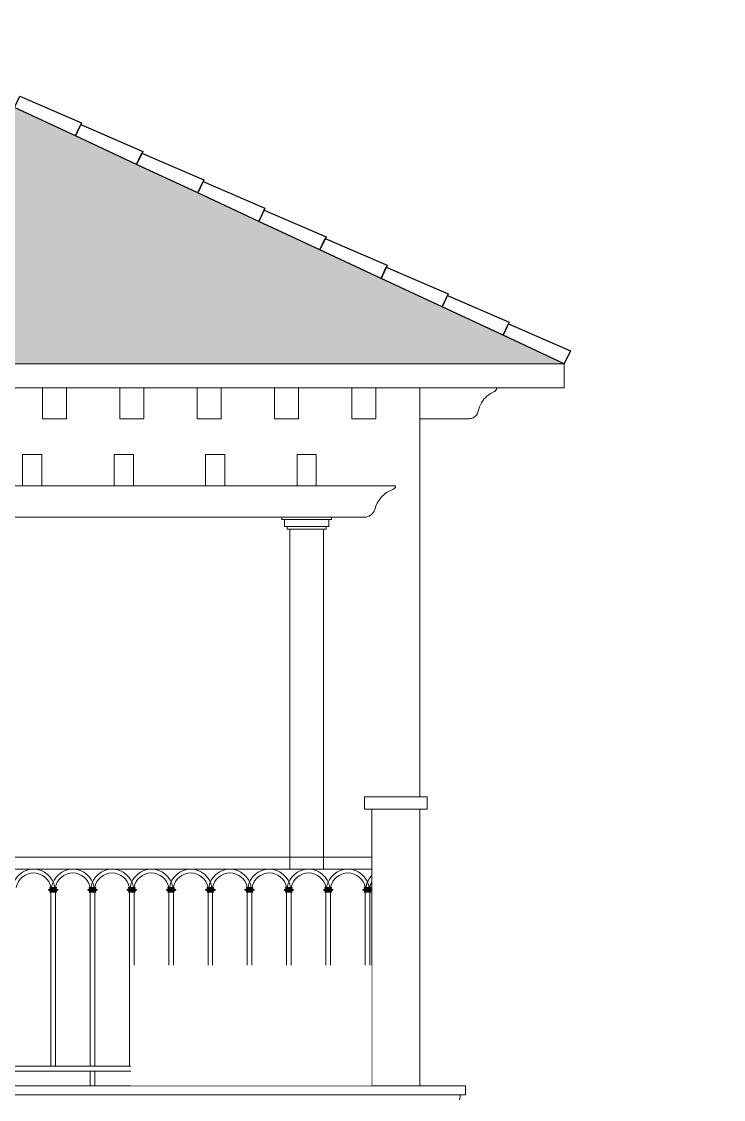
# Model space of a CAD drawing. Header units: millimetres. Extents: x 33748 to 451939, y -263262 to 62681.
# Drawn here: x 292561 to 295476, y -16704 to -12225 of the extents above; entities that cross this region are included whole.
import ezdxf
from ezdxf.xclip import XClip

# ---------------------------------------------------------------- set-up
doc = ezdxf.new("R2010")
doc.units = ezdxf.units.MM
for name, color, linetype, lineweight in [('-FURNITURE', 46, 'Continuous', 9), ('-HATCH', 8, 'Continuous', 5), ('-LINE1', 7, 'Continuous', 18)]:
    doc.layers.add(name, color=color, linetype=linetype, lineweight=lineweight)
doc.layers.add('-HATCH CONCRETE', color=54, linetype='Continuous')
doc.layers.add('13. NET HATCH', color=252, linetype='Continuous')

# ---------------------------------------------------------------- blocks, each defined once
blk = doc.blocks.new('lancan')
for p, q in [((-1.1, 988.8), (6547.2, 988.8)), ((-1.1, 938.8), (6547.2, 938.8)), ((3752, 859), (3743.7, 854)), ((3743.7, 854), (3743.7, 852)), ((3753.6, 854), (3743.7, 854)), ((3743.7, 852), (3752, 846.9)), ((3753.6, 852), (3743.7, 852)), ((3749.6, 863), (3749.6, 861)), ((3749.6, 863), (3753.6, 863)), ((3749.6, 861), (3752, 861)), ((3752, 861), (3752, 859)), ((3752, 861), (3753.6, 861)), ((3752, 859), (3774.4, 859)), ((3753.6, 863), (3772.8, 863)), ((3772.8, 861), (3753.6, 861)), ((3753.6, 852), (3753.6, 854)), ((3753.6, 854), (3772.8, 854)), ((3753.6, 852), (3772.8, 852)), ((3772.8, 863), (3776.8, 863)), ((3772.8, 861), (3774.4, 861)), ((3772.8, 854), (3772.8, 852)), ((3772.8, 854), (3782.6, 854)), ((3772.8, 852), (3782.6, 852)), ((3774.4, 859), (3774.4, 861)), ((3774.4, 861), (3776.8, 861)), ((3782.6, 854), (3774.4, 859)), ((3774.4, 846.9), (3782.6, 852)), ((3776.8, 861), (3776.8, 863)), ((3782.6, 852), (3782.6, 854)), ((3915.2, 859), (3906.9, 854)), ((3906.9, 854), (3906.9, 852)), ((3916.8, 854), (3906.9, 854)), ((3906.9, 852), (3915.2, 846.9)), ((3916.8, 852), (3906.9, 852)), ((3912.8, 863), (3912.8, 861)), ((3912.8, 863), (3916.8, 863)), ((3912.8, 861), (3915.2, 861)), ((3915.2, 861), (3915.2, 859)), ((3915.2, 861), (3916.8, 861)), ((3915.2, 859), (3937.6, 859)), ((3916.8, 863), (3936, 863)), ((3936, 861), (3916.8, 861)), ((3916.8, 852), (3916.8, 854)), ((3916.8, 854), (3936, 854)), ((3916.8, 852), (3936, 852)), ((3936, 863), (3940, 863)), ((3936, 861), (3937.6, 861)), ((3936, 854), (3936, 852)), ((3936, 854), (3945.8, 854)), ((3936, 852), (3945.8, 852)), ((3937.6, 859), (3937.6, 861)), ((3937.6, 861), (3940, 861)), ((3945.8, 854), (3937.6, 859)), ((3937.6, 846.9), (3945.8, 852)), ((3940, 861), (3940, 863)), ((3945.8, 852), (3945.8, 854)), ((4078.4, 859), (4070.1, 854)), ((4070.1, 854), (4070.1, 852)), ((4080, 854), (4070.1, 854)), ((4070.1, 852), (4078.4, 846.9)), ((4080, 852), (4070.1, 852)), ((4076, 863), (4076, 861)), ((4076, 863), (4080, 863)), ((4076, 861), (4078.4, 861)), ((4078.4, 861), (4078.4, 859)), ((4078.4, 861), (4080, 861)), ((4078.4, 859), (4100.8, 859)), ((4080, 863), (4099.2, 863)), ((4099.2, 861), (4080, 861)), ((4080, 852), (4080, 854)), ((4080, 854), (4099.2, 854)), ((4080, 852), (4099.2, 852)), ((4099.2, 863), (4103.2, 863)), ((4099.2, 861), (4100.8, 861)), ((4099.2, 854), (4099.2, 852)), ((4099.2, 854), (4109, 854)), ((4099.2, 852), (4109, 852)), ((4100.8, 859), (4100.8, 861)), ((4100.8, 861), (4103.2, 861)), ((4109, 854), (4100.8, 859)), ((4100.8, 846.9), (4109, 852)), ((4103.2, 861), (4103.2, 863)), ((4109, 852), (4109, 854)), ((4241.6, 859), (4233.3, 854)), ((4233.3, 854), (4233.3, 852)), ((4243.2, 854), (4233.3, 854)), ((4233.3, 852), (4241.6, 846.9)), ((4243.2, 852), (4233.3, 852)), ((4239.2, 863), (4239.2, 861)), ((4239.2, 863), (4243.2, 863)), ((4239.2, 861), (4241.6, 861)), ((4241.6, 861), (4241.6, 859)), ((4241.6, 861), (4243.2, 861)), ((4241.6, 859), (4264, 859)), ((4243.2, 863), (4262.4, 863)), ((4262.4, 861), (4243.2, 861)), ((4243.2, 852), (4243.2, 854)), ((4243.2, 854), (4262.4, 854)), ((4243.2, 852), (4262.4, 852)), ((4262.4, 863), (4266.4, 863)), ((4262.4, 861), (4264, 861)), ((4262.4, 854), (4262.4, 852)), ((4262.4, 854), (4272.2, 854)), ((4262.4, 852), (4272.2, 852)), ((4264, 859), (4264, 861)), ((4264, 861), (4266.4, 861)), ((4272.2, 854), (4264, 859)), ((4264, 846.9), (4272.2, 852)), ((4266.4, 861), (4266.4, 863)), ((4272.2, 852), (4272.2, 854)), ((4404.8, 859), (4396.5, 854)), ((4396.5, 854), (4396.5, 852)), ((4406.4, 854), (4396.5, 854)), ((4396.5, 852), (4404.8, 846.9)), ((4406.4, 852), (4396.5, 852)), ((4402.4, 863), (4402.4, 861)), ((4402.4, 863), (4406.4, 863)), ((4402.4, 861), (4404.8, 861)), ((4404.8, 861), (4404.8, 859)), ((4404.8, 861), (4406.4, 861)), ((4404.8, 859), (4427.1, 859)), ((4406.4, 863), (4425.6, 863)), ((4425.6, 861), (4406.4, 861)), ((4406.4, 852), (4406.4, 854)), ((4406.4, 854), (4425.6, 854)), ((4406.4, 852), (4425.6, 852)), ((4425.6, 863), (4429.5, 863)), ((4425.6, 861), (4427.1, 861)), ((4425.6, 854), (4425.6, 852)), ((4425.6, 854), (4435.4, 854)), ((4425.6, 852), (4435.4, 852)), ((4427.1, 859), (4427.1, 861)), ((4427.1, 861), (4429.5, 861)), ((4435.4, 854), (4427.1, 859)), ((4427.1, 846.9), (4435.4, 852)), ((4429.5, 861), (4429.5, 863)), ((4435.4, 852), (4435.4, 854)), ((4568, 859), (4559.7, 854)), ((4559.7, 854), (4559.7, 852)), ((4569.6, 854), (4559.7, 854)), ((4559.7, 852), (4568, 846.9)), ((4569.6, 852), (4559.7, 852)), ((4565.6, 863), (4565.6, 861)), ((4565.6, 863), (4569.6, 863)), ((4565.6, 861), (4568, 861)), ((4568, 861), (4568, 859)), ((4568, 861), (4569.6, 861)), ((4568, 859), (4590.3, 859)), ((4569.6, 863), (4588.8, 863)), ((4588.8, 861), (4569.6, 861)), ((4569.6, 852), (4569.6, 854)), ((4569.6, 854), (4588.8, 854)), ((4569.6, 852), (4588.8, 852)), ((4588.8, 863), (4592.7, 863)), ((4588.8, 861), (4590.3, 861)), ((4588.8, 854), (4588.8, 852)), ((4588.8, 854), (4598.6, 854)), ((4588.8, 852), (4598.6, 852)), ((4590.3, 859), (4590.3, 861)), ((4590.3, 861), (4592.7, 861)), ((4598.6, 854), (4590.3, 859)), ((4590.3, 846.9), (4598.6, 852)), ((4592.7, 861), (4592.7, 863)), ((4598.6, 852), (4598.6, 854)), ((4731.2, 859), (4722.9, 854)), ((4722.9, 854), (4722.9, 852)), ((4732.8, 854), (4722.9, 854)), ((4722.9, 852), (4731.2, 846.9)), ((4732.8, 852), (4722.9, 852)), ((4728.8, 863), (4728.8, 861)), ((4728.8, 863), (4732.8, 863)), ((4728.8, 861), (4731.2, 861)), ((4731.2, 861), (4731.2, 859)), ((4731.2, 861), (4732.8, 861)), ((4731.2, 859), (4753.5, 859)), ((4732.8, 863), (4752, 863)), ((4752, 861), (4732.8, 861)), ((4732.8, 852), (4732.8, 854)), ((4732.8, 854), (4752, 854)), ((4732.8, 852), (4752, 852)), ((4752, 863), (4755.9, 863)), ((4752, 861), (4753.5, 861)), ((4752, 854), (4752, 852)), ((4752, 854), (4761.8, 854)), ((4752, 852), (4761.8, 852)), ((4753.5, 859), (4753.5, 861)), ((4753.5, 861), (4755.9, 861)), ((4761.8, 854), (4753.5, 859)), ((4753.5, 846.9), (4761.8, 852)), ((4755.9, 861), (4755.9, 863)), ((4761.8, 852), (4761.8, 854)), ((4894.4, 859), (4886.1, 854)), ((4886.1, 854), (4886.1, 852)), ((4896, 854), (4886.1, 854)), ((4886.1, 852), (4894.4, 846.9)), ((4896, 852), (4886.1, 852)), ((4892, 863), (4892, 861)), ((4892, 863), (4896, 863)), ((4892, 861), (4894.4, 861)), ((4894.4, 861), (4894.4, 859)), ((4894.4, 861), (4896, 861)), ((4894.4, 859), (4916.7, 859)), ((4896, 863), (4915.2, 863)), ((4915.2, 861), (4896, 861)), ((4896, 852), (4896, 854)), ((4896, 854), (4915.2, 854)), ((4896, 852), (4915.2, 852)), ((4915.2, 863), (4919.1, 863)), ((4915.2, 861), (4916.7, 861)), ((4915.2, 854), (4915.2, 852)), ((4915.2, 854), (4925, 854)), ((4915.2, 852), (4925, 852)), ((4916.7, 859), (4916.7, 861)), ((4916.7, 861), (4919.1, 861)), ((4925, 854), (4916.7, 859)), ((4916.7, 846.9), (4925, 852)), ((4919.1, 861), (4919.1, 863)), ((4925, 852), (4925, 854)), ((5057.6, 859), (5049.3, 854)), ((5049.3, 854), (5049.3, 852)), ((5059.2, 854), (5049.3, 854)), ((5049.3, 852), (5057.6, 846.9)), ((5059.2, 852), (5049.3, 852)), ((5055.2, 863), (5055.2, 861)), ((5055.2, 863), (5059.2, 863)), ((5055.2, 861), (5057.6, 861)), ((5057.6, 861), (5057.6, 859)), ((5057.6, 861), (5059.2, 861)), ((5057.6, 859), (5079.9, 859)), ((5059.2, 863), (5078.4, 863)), ((5078.4, 861), (5059.2, 861)), ((5059.2, 852), (5059.2, 854)), ((5059.2, 854), (5078.4, 854)), ((5059.2, 852), (5078.4, 852)), ((5078.4, 863), (5082.3, 863)), ((5078.4, 861), (5079.9, 861)), ((5078.4, 854), (5078.4, 852)), ((5078.4, 854), (5088.2, 854)), ((5078.4, 852), (5088.2, 852)), ((5079.9, 859), (5079.9, 861)), ((5079.9, 861), (5082.3, 861)), ((5088.2, 854), (5079.9, 859)), ((5079.9, 846.9), (5088.2, 852)), ((5082.3, 861), (5082.3, 863)), ((3749.6, 844.9), (3749.6, 842.9)), ((3749.6, 844.9), (3752, 844.9)), ((3749.6, 842.9), (3753.6, 842.9)), ((3752, 846.9), (3752, 844.9)), ((3752, 846.9), (3774.4, 846.9)), ((3752, 844.9), (3753.6, 844.9)), ((3772.8, 844.9), (3753.6, 844.9)), ((3753.6, 120), (3753.6, 842.9)), ((3753.6, 842.9), (3772.8, 842.9)), ((3772.8, 844.9), (3774.4, 844.9)), ((3772.8, 842.9), (3772.8, 120)), ((3772.8, 842.9), (3776.8, 842.9)), ((3774.4, 844.9), (3774.4, 846.9)), ((3774.4, 844.9), (3776.8, 844.9)), ((3776.8, 842.9), (3776.8, 844.9)), ((3912.8, 844.9), (3912.8, 842.9)), ((3912.8, 844.9), (3915.2, 844.9)), ((3912.8, 842.9), (3916.8, 842.9)), ((3915.2, 846.9), (3915.2, 844.9)), ((3915.2, 846.9), (3937.6, 846.9)), ((3915.2, 844.9), (3916.8, 844.9)), ((3936, 844.9), (3916.8, 844.9)), ((3916.8, 120), (3916.8, 842.9)), ((3916.8, 842.9), (3936, 842.9)), ((3936, 844.9), (3937.6, 844.9)), ((3936, 842.9), (3936, 120)), ((3936, 842.9), (3940, 842.9)), ((3937.6, 844.9), (3937.6, 846.9)), ((3937.6, 844.9), (3940, 844.9)), ((3940, 842.9), (3940, 844.9)), ((4076, 844.9), (4076, 842.9)), ((4076, 844.9), (4078.4, 844.9)), ((4076, 842.9), (4080, 842.9)), ((4078.4, 846.9), (4078.4, 844.9)), ((4078.4, 846.9), (4100.8, 846.9)), ((4078.4, 844.9), (4080, 844.9)), ((4099.2, 844.9), (4080, 844.9)), ((4080, 120), (4080, 842.9)), ((4080, 842.9), (4099.2, 842.9)), ((4099.2, 844.9), (4100.8, 844.9)), ((4099.2, 842.9), (4099.2, 120)), ((4099.2, 842.9), (4103.2, 842.9)), ((4100.8, 844.9), (4100.8, 846.9)), ((4100.8, 844.9), (4103.2, 844.9)), ((4103.2, 842.9), (4103.2, 844.9)), ((4239.2, 844.9), (4239.2, 842.9)), ((4239.2, 844.9), (4241.6, 844.9)), ((4239.2, 842.9), (4243.2, 842.9)), ((4241.6, 846.9), (4241.6, 844.9)), ((4241.6, 846.9), (4264, 846.9)), ((4241.6, 844.9), (4243.2, 844.9)), ((4262.4, 844.9), (4243.2, 844.9)), ((4243.2, 120), (4243.2, 842.9)), ((4243.2, 842.9), (4262.4, 842.9)), ((4262.4, 844.9), (4264, 844.9)), ((4262.4, 842.9), (4262.4, 120)), ((4262.4, 842.9), (4266.4, 842.9)), ((4264, 844.9), (4264, 846.9)), ((4264, 844.9), (4266.4, 844.9)), ((4266.4, 842.9), (4266.4, 844.9)), ((4402.4, 844.9), (4402.4, 842.9)), ((4402.4, 844.9), (4404.8, 844.9)), ((4402.4, 842.9), (4406.4, 842.9)), ((4404.8, 846.9), (4404.8, 844.9)), ((4404.8, 846.9), (4427.1, 846.9)), ((4404.8, 844.9), (4406.4, 844.9)), ((4425.6, 844.9), (4406.4, 844.9)), ((4406.4, 120), (4406.4, 842.9)), ((4406.4, 842.9), (4425.6, 842.9)), ((4425.6, 844.9), (4427.1, 844.9)), ((4425.6, 842.9), (4425.6, 120)), ((4425.6, 842.9), (4429.5, 842.9)), ((4427.1, 844.9), (4427.1, 846.9)), ((4427.1, 844.9), (4429.5, 844.9)), ((4429.5, 842.9), (4429.5, 844.9)), ((4565.6, 844.9), (4565.6, 842.9)), ((4565.6, 844.9), (4568, 844.9)), ((4565.6, 842.9), (4569.6, 842.9)), ((4568, 846.9), (4568, 844.9)), ((4568, 846.9), (4590.3, 846.9)), ((4568, 844.9), (4569.6, 844.9)), ((4588.8, 844.9), (4569.6, 844.9)), ((4569.6, 120), (4569.6, 842.9)), ((4569.6, 842.9), (4588.8, 842.9)), ((4588.8, 844.9), (4590.3, 844.9)), ((4588.8, 842.9), (4588.8, 120)), ((4588.8, 842.9), (4592.7, 842.9)), ((4590.3, 844.9), (4590.3, 846.9)), ((4590.3, 844.9), (4592.7, 844.9)), ((4592.7, 842.9), (4592.7, 844.9)), ((4728.8, 844.9), (4728.8, 842.9)), ((4728.8, 844.9), (4731.2, 844.9)), ((4728.8, 842.9), (4732.8, 842.9)), ((4731.2, 846.9), (4731.2, 844.9)), ((4731.2, 846.9), (4753.5, 846.9)), ((4731.2, 844.9), (4732.8, 844.9)), ((4752, 844.9), (4732.8, 844.9)), ((4732.8, 120), (4732.8, 842.9)), ((4732.8, 842.9), (4752, 842.9)), ((4752, 844.9), (4753.5, 844.9)), ((4752, 842.9), (4752, 120)), ((4752, 842.9), (4755.9, 842.9)), ((4753.5, 844.9), (4753.5, 846.9)), ((4753.5, 844.9), (4755.9, 844.9)), ((4755.9, 842.9), (4755.9, 844.9)), ((4892, 844.9), (4892, 842.9)), ((4892, 844.9), (4894.4, 844.9)), ((4892, 842.9), (4896, 842.9)), ((4894.4, 846.9), (4894.4, 844.9)), ((4894.4, 846.9), (4916.7, 846.9)), ((4894.4, 844.9), (4896, 844.9)), ((4915.2, 844.9), (4896, 844.9)), ((4896, 120), (4896, 842.9)), ((4896, 842.9), (4915.2, 842.9)), ((4915.2, 844.9), (4916.7, 844.9)), ((4915.2, 842.9), (4915.2, 120)), ((4915.2, 842.9), (4919.1, 842.9)), ((4916.7, 844.9), (4916.7, 846.9)), ((4916.7, 844.9), (4919.1, 844.9)), ((4919.1, 842.9), (4919.1, 844.9)), ((5055.2, 844.9), (5055.2, 842.9)), ((5055.2, 844.9), (5057.6, 844.9)), ((5055.2, 842.9), (5059.2, 842.9)), ((5057.6, 846.9), (5057.6, 844.9)), ((5057.6, 846.9), (5079.9, 846.9)), ((5057.6, 844.9), (5059.2, 844.9)), ((5078.4, 844.9), (5059.2, 844.9)), ((5059.2, 120), (5059.2, 842.9)), ((5059.2, 842.9), (5078.4, 842.9)), ((5078.4, 844.9), (5079.9, 844.9)), ((5078.4, 842.9), (5078.4, 120)), ((5078.4, 842.9), (5082.3, 842.9)), ((5079.9, 844.9), (5079.9, 846.9)), ((5079.9, 844.9), (5082.3, 844.9)), ((5082.3, 842.9), (5082.3, 844.9)), ((-1.1, 120), (6547.2, 120)), ((-1.1, 100), (6547.2, 100))]:
    blk.add_line(p, q)
for points in [[(3936, 100), (3916.8, 100), (3916.8, 0), (3936, 0)], [(4588.8, 100), (4569.6, 100), (4569.6, 0), (4588.8, 0)]]:
    blk.add_lwpolyline(points, close=True)
for centre, radius, start, end in [((3681.6, 849.8), 89.2, 8.5304, 171.4696), ((3681.6, 849.8), 73.2, 10.4137, 169.5863), ((3844.8, 849.8), 89.2, 8.5304, 171.4696), ((3844.8, 849.8), 73.2, 10.4137, 169.5863), ((4008, 849.8), 89.2, 8.5304, 171.4696), ((4008, 849.8), 73.2, 10.4137, 169.5863), ((4171.2, 849.8), 89.2, 8.5304, 171.4696), ((4171.2, 849.8), 73.2, 10.4137, 169.5863), ((4334.4, 849.8), 89.2, 8.5304, 171.4696), ((4334.4, 849.8), 73.2, 10.4137, 169.5863), ((4497.6, 849.8), 89.2, 8.5304, 171.4696), ((4497.6, 849.8), 73.2, 10.4137, 169.5863), ((4660.8, 849.8), 89.2, 8.5304, 171.4696), ((4660.8, 849.8), 73.2, 10.4137, 169.5863), ((4824, 849.8), 89.2, 8.5304, 171.4696), ((4824, 849.8), 73.2, 10.4137, 169.5863), ((4987.2, 849.8), 89.2, 8.5304, 171.4696), ((4987.2, 849.8), 73.2, 10.4137, 169.5863), ((5150.4, 849.8), 89.2, 8.5304, 171.4696), ((5150.4, 849.8), 73.2, 10.4137, 169.5863)]:
    blk.add_arc(centre, radius, start, end)

msp = doc.modelspace()

# ---------------------------------------------------------------- hatches: boundary and pattern name
at = {"layer": '13. NET HATCH'}
h = msp.add_hatch(dxfattribs=at)
h.set_pattern_fill('N-ONG-01', color=256, scale=200)
h.set_pattern_definition([(274.9697, (291199.2155, -13446.76), (-199.998261, 2400.00021), [184.6944, -4432.6642]), (180, (291215.22, -13630.76), (-200, -200), [16, -184]), (0, (291015.22, -13646.76), (200, 200), [56, -144]), (90, (291071.22, -13646.76), (-200, 200), [20, -180]), (270, (291199.22, -13626.76), (200, -200), [20, -180]), (0, (291199.22, -13646.76), (200, 200), [16, -184]), (0, (291015.22, -13630.76), (200, 200), [40, -160]), (85.0303, (291055.2155, -13630.76), (199.998261, 2400.00021), [184.6944, -4432.6642]), (52.6961, (291055.2155, -13620.76), (-2599.997178, -3400.002148), [52.8016, -5227.35]), (18.4349, (291087.216, -13578.76), (400.0001, 199.9997), [50.5964, -581.859]), (341.5651, (291135.216, -13562.76), (-400.0001, 199.9997), [50.5964, -581.859]), (307.3039, (291183.2155, -13578.76), (2599.997178, -3400.002148), [52.8016, -5227.35]), (20.2249, (291097.216, -13592.76), (-2199.999453, -800.001667), [40.497, -4009.1944]), (339.7751, (291135.216, -13578.76), (2199.999453, -800.001667), [40.497, -4009.1944]), (307.4054, (291173.2155, -13592.76), (2000.00199, -2599.998493), [42.8018, -4237.385]), (52.5946, (291071.2155, -13626.76), (-2000.00199, -2599.998493), [42.8018, -4237.385])])
h.paths.add_polyline_path([(289514.7, -13646.8), (286464.8, -12224.6), (283415, -13646.8)])
h.paths.add_polyline_path([(286607.5, -12224.6), (289531.7, -13589.2), (289514.7, -13646.8), (294815, -13646.8), (291765.2, -12224.6)])

# ---------------------------------------------------------------- linework, layer by layer
at = {"layer": '-FURNITURE'}
for p, q in [((294114.6, -14153.4), (288914.7, -14153.4)), ((293993.6, -14283.4), (288914.7, -14283.4)), ((293641.7, -14283.4), (293641.7, -14293.4)), ((293641.7, -14283.4), (293848.3, -14283.4)), ((293848.3, -14283.4), (293848.3, -14293.4)), ((293652.8, -14293.4), (293641.7, -14293.4)), ((293652.8, -14293.4), (293652.8, -14323.4)), ((293652.8, -14293.4), (293837.2, -14293.4)), ((293663.9, -14323.4), (293652.8, -14323.4)), ((293663.9, -14323.4), (293663.9, -14333.4)), ((293663.9, -14323.4), (293826.1, -14323.4)), ((293837.2, -14323.4), (293826.1, -14323.4)), ((293826.1, -14323.4), (293826.1, -14333.4)), ((293848.3, -14293.4), (293837.2, -14293.4)), ((293837.2, -14293.4), (293837.2, -14323.4)), ((293675, -14333.4), (293663.9, -14333.4)), ((293675, -15746.8), (293675, -14333.4)), ((293675, -14333.4), (293815, -14333.4)), ((293826.1, -14333.4), (293815, -14333.4)), ((293815, -15746.8), (293815, -14333.4))]:
    msp.add_line(p, q, dxfattribs=at)
for points in [[(292565, -14153.4), (292565, -14023.4), (292645, -14023.4), (292645, -14153.4)], [(292945, -14153.4), (292945, -14023.4), (293025, -14023.4), (293025, -14153.4)], [(293325, -14153.4), (293325, -14023.4), (293405, -14023.4), (293405, -14153.4)], [(293705, -14153.4), (293705, -14023.4), (293785, -14023.4), (293785, -14153.4)]]:
    msp.add_lwpolyline(points, dxfattribs=at)
for centre, radius, start, end in [((294097.4, -14152.5), 17.2, 289.4585, 357.1431), ((294142.8, -14279.7), 117.9, 109.6607, 166.9736), ((293983.6, -14237.3), 47.2, 282.2357, 340.3452)]:
    msp.add_arc(centre, radius, start, end, dxfattribs=at)
at = {"layer": '-HATCH'}
msp.add_line((294405, -16684.1), (288914.7, -16684.1), dxfattribs=at)
at = {"layer": '-HATCH CONCRETE'}
for points in [[(292531.1, -12581.8), (292553.1, -12534.6), (292810.2, -12645.7), (292784.9, -12700.1)], [(292784.9, -12700.1), (292806.9, -12653), (293064, -12764), (293038.6, -12818.4)], [(293038.6, -12818.4), (293060.6, -12771.3), (293317.8, -12882.4), (293292.4, -12936.8)], [(293292.4, -12936.8), (293314.4, -12889.6), (293571.5, -13000.7), (293546.2, -13055.1)], [(293546.2, -13055.1), (293568.2, -13008), (293825.3, -13119), (293799.9, -13173.4)], [(293799.9, -13173.4), (293821.9, -13126.3), (294079.1, -13237.4), (294053.7, -13291.8)], [(294053.7, -13291.8), (294075.7, -13244.6), (294332.8, -13355.7), (294307.5, -13410.1)], [(294307.5, -13410.1), (294329.5, -13363), (294586.6, -13474), (294561.2, -13528.4)], [(294561.2, -13528.4), (294583.2, -13481.3), (294840.4, -13592.4), (294815, -13646.8)]]:
    msp.add_lwpolyline(points, close=True, dxfattribs=at)
at = {"layer": '-LINE1'}
msp.add_line((291765.2, -12224.6), (294815, -13646.8), dxfattribs=at)
at = {"layer": '-LINE1', "lineweight": 20}
for p, q in [((294815, -13646.8), (283415, -13646.8)), ((294815, -13746.8), (294815, -13646.8)), ((283415, -13746.8), (294815, -13746.8))]:
    msp.add_line(p, q, dxfattribs=at)
at = {"layer": '-LINE1'}
for points in [[(292747.8, -13874.8), (292747.8, -13746.8), (292647.8, -13746.8), (292647.8, -13874.8)], [(293068.9, -13874.8), (293068.9, -13746.8), (292968.9, -13746.8), (292968.9, -13874.8)], [(293389.9, -13874.8), (293389.9, -13746.8), (293289.9, -13746.8), (293289.9, -13874.8)], [(293710.9, -13874.8), (293710.9, -13746.8), (293610.9, -13746.8), (293610.9, -13874.8)], [(294032, -13874.8), (294032, -13746.8), (293932, -13746.8), (293932, -13874.8)], [(294428.3, -13873.8), (294432.5, -13872.5), (294436.6, -13870.8), (294440.5, -13868.6), (294444, -13866), (294447.3, -13863), (294450.2, -13859.7), (294452.7, -13856), (294454.8, -13852.1), (294456.4, -13848), (294457.6, -13843.7), (294459.8, -13834.8), (294462.7, -13826.1), (294466.3, -13817.6), (294470.6, -13809.5), (294475.5, -13801.7), (294481, -13794.3), (294487.1, -13787.5), (294493.8, -13781.1), (294500.9, -13775.3), (294508.5, -13770), (294516.4, -13765.4), (294524.7, -13761.4), (294526.2, -13760.8), (294527.5, -13760), (294528.8, -13759), (294529.9, -13758), (294531, -13756.8), (294532, -13755.6), (294532.8, -13754.2), (294533.5, -13752.8), (294534.1, -13751.4), (294534.6, -13749.9), (294534.9, -13748.3), (294535, -13746.8), (294215, -13746.8), (294215, -13874.8), (294216.1, -13874.8), (294419.5, -13874.8), (294423.9, -13874.5)], [(293985, -15496.8), (294245, -15496.8), (294245, -15446.8), (293985, -15446.8)], [(294015, -15496.8), (294215, -15496.8), (294215, -16646.8), (294015, -16646.8)]]:
    msp.add_lwpolyline(points, close=True, dxfattribs=at)
msp.add_lwpolyline([(294215, -15446.8), (294215, -13874.8)], dxfattribs=at)
at = {"layer": '-LINE1', "color": 0, "lineweight": 20}
msp.add_lwpolyline([(294379.1, -16705.1), (294379.9, -16703), (294380.6, -16700.8), (294381.2, -16698.6), (294381.7, -16696.3), (294382.1, -16694), (294382.4, -16691.6), (294382.7, -16689.2), (294382.8, -16686.7), (294382.9, -16684.3), (294405, -16684.3), (294405, -16646.8), (288914.7, -16646.8)], dxfattribs=at)

# ---------------------------------------------------------------- block references
at = {"layer": '-HATCH'}
ref = msp.add_blockref('lancan', (288928.8, -16685.6), dxfattribs=at)
XClip(ref).set_block_clipping_path([(-24.7839009422, 38.8015484664), (5086.1773931253, 988.8015484687)])

# ---------------------------------------------------------------- next in the draw order: wipeouts: each hides what was drawn before it
at = {"lineweight": 20}
msp.add_wipeout([(293015, -16646.8), (294015, -16646.8), (294015, -16146.8), (293015, -16146.8)], dxfattribs=at).dxf.layer = '-LINE1'

doc.saveas('drawing.dxf')
